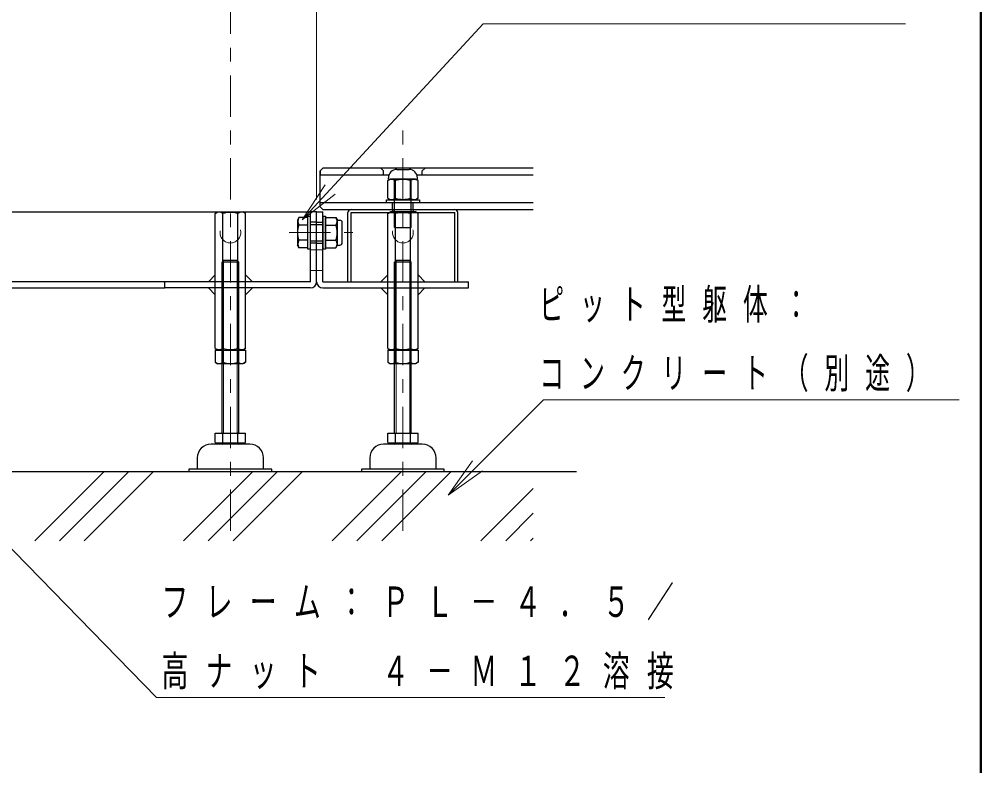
# Model space of a CAD drawing. Units: millimetres on the paper. Extents: x -385 to 0, y -594 to 267.
# Drawn here: x -69.7 to 0, y 102 to 156 of the extents above; entities that cross this region are included whole.
import ezdxf

# ---------------------------------------------------------------- set-up
doc = ezdxf.new("R2010")
doc.units = ezdxf.units.MM
doc.linetypes.add('USER1', pattern=[4.5, 2.5, -2])
doc.linetypes.add('USER2', pattern=[6, 3, -1, 1, -1])
doc.layers.add('1_10', color=7, linetype='Continuous', lineweight=25)
doc.layers.add('NAKAMURA図枠', color=7, linetype='Continuous', lineweight=13)
doc.styles.add('ＭＳ ゴシック', font='')
doc.styles.get('ＭＳ ゴシック').set_extended_font_data('MS Gothic')

msp = doc.modelspace()

# ---------------------------------------------------------------- linework, layer by layer
at = {"layer": '1_10', "lineweight": 13}
for p, q in [((-48.118, 142.974), (-48.118, 199.576)), ((-49.177, 141.491), (-47.508, 144.033)), ((-49.177, 141.491), (-47.141, 143.694)), ((-46.774, 143.355), (-49.177, 141.491)), ((-38.583, 121.558), (-36.815, 124.033)), ((-38.583, 121.558), (-36.461, 123.679)), ((-36.108, 123.326), (-38.583, 121.558)), ((-68.545, 118.244), (-63.545, 123.244)), ((-66.749, 118.244), (-61.749, 123.244)), ((-64.953, 118.244), (-59.953, 123.244)), ((-57.769, 118.244), (-52.769, 123.244)), ((-55.973, 118.244), (-50.973, 123.244)), ((-54.177, 118.244), (-49.177, 123.244)), ((-46.993, 118.244), (-41.993, 123.244)), ((-45.196, 118.244), (-40.196, 123.244)), ((-43.4, 118.244), (-38.4, 123.244)), ((-36.216, 118.244), (-32.425, 122.035)), ((-34.42, 118.244), (-32.425, 120.239)), ((-32.624, 118.244), (-32.425, 118.443))]:
    msp.add_line(p, q, dxfattribs=at)
at = {"layer": '1_10', "linetype": 'USER2', "lineweight": 13}
for p, q in [((-54.368, 118.957), (-54.368, 171.044)), ((-41.868, 118.957), (-41.868, 148.576)), ((-50.114, 140.564), (-45.493, 140.564))]:
    msp.add_line(p, q, dxfattribs=at)
at = {"layer": '1_10', "color": 40}
for p, q in [((-47.668, 145.244), (-47.868, 145.044)), ((-47.668, 145.244), (-47.868, 145.044)), ((-47.868, 142.444), (-47.868, 145.044)), ((-47.868, 145.044), (-47.868, 144.744)), ((-32.425, 145.244), (-47.668, 145.244)), ((-36.068, 145.244), (-47.668, 145.244)), ((-43.268, 145.044), (-43.468, 145.244)), ((-43.268, 144.744), (-43.268, 145.044)), ((-40.468, 145.044), (-40.268, 145.244)), ((-40.468, 144.744), (-40.468, 145.044)), ((-47.868, 144.744), (-42.884, 144.744)), ((-40.852, 144.744), (-32.425, 144.744)), ((-47.868, 142.744), (-32.425, 142.744)), ((-47.868, 142.444), (-47.668, 142.244)), ((-47.868, 142.444), (-47.668, 142.244)), ((-47.668, 142.244), (-32.425, 142.244)), ((-42.618, 142.244), (-42.618, 142.744)), ((-41.118, 142.244), (-41.118, 142.744))]:
    msp.add_line(p, q, dxfattribs=at)
at = {"layer": '1_10'}
for p, q in [((-42.318, 145.144), (-41.418, 145.144)), ((-42.965, 144.33), (-42.768, 144.444)), ((-42.965, 143.058), (-42.965, 144.33)), ((-42.918, 144.444), (-42.918, 144.544)), ((-42.918, 144.444), (-40.818, 144.444)), ((-40.968, 144.444), (-42.768, 144.444)), ((-42.468, 140.944), (-42.468, 144.444)), ((-42.416, 143.058), (-42.416, 144.33)), ((-41.319, 143.058), (-41.319, 144.33)), ((-41.268, 140.944), (-41.268, 144.444)), ((-40.771, 144.33), (-40.968, 144.444)), ((-40.818, 144.444), (-40.818, 144.544)), ((-40.771, 143.058), (-40.771, 144.33)), ((-43.068, 142.744), (-43.068, 142.944)), ((-43.068, 142.944), (-40.668, 142.944)), ((-42.965, 143.058), (-42.768, 142.944)), ((-40.968, 142.944), (-42.768, 142.944)), ((-40.771, 143.058), (-40.968, 142.944)), ((-40.668, 142.944), (-40.668, 142.744)), ((-45.618, 142.244), (-38.118, 142.244)), ((-43.068, 142.744), (-40.668, 142.744)), ((-42.618, 142.244), (-42.618, 142.014)), ((-41.118, 142.244), (-41.118, 142.014)), ((-55.465, 141.95), (-55.268, 142.064)), ((-55.465, 132.178), (-55.465, 141.95)), ((-55.268, 142.064), (-53.468, 142.064)), ((-54.916, 132.178), (-54.916, 141.95)), ((-53.819, 132.178), (-53.819, 141.95)), ((-53.271, 141.95), (-53.468, 142.064)), ((-53.271, 132.178), (-53.271, 141.95)), ((-49.404, 141.661), (-49.518, 141.464)), ((-49.518, 141.464), (-49.518, 139.664)), ((-48.768, 141.661), (-49.404, 141.661)), ((-48.768, 141.764), (-48.568, 141.764)), ((-48.768, 139.364), (-48.768, 141.764)), ((-48.568, 137.014), (-48.568, 142.064)), ((-48.118, 142.064), (-48.568, 142.064)), ((-48.568, 139.364), (-48.568, 141.764)), ((-48.118, 137.014), (-48.118, 142.064)), ((-48.118, 142.064), (-47.668, 142.064)), ((-48.118, 137.014), (-48.118, 142.064)), ((-47.668, 137.014), (-47.668, 142.064)), ((-47.668, 141.764), (-47.468, 141.764)), ((-47.668, 141.764), (-47.668, 139.364)), ((-47.468, 141.764), (-47.468, 139.364)), ((-47.468, 139.467), (-47.468, 141.661)), ((-47.468, 141.661), (-46.722, 141.661)), ((-46.722, 141.661), (-46.608, 141.464)), ((-46.608, 139.664), (-46.608, 141.464)), ((-46.608, 141.464), (-46.438, 141.464)), ((-45.848, 137.014), (-45.848, 142.014)), ((-45.618, 137.014), (-45.618, 142.014)), ((-45.618, 142.014), (-38.118, 142.014)), ((-42.965, 141.95), (-42.768, 142.064)), ((-42.965, 132.178), (-42.965, 141.95)), ((-40.968, 142.064), (-42.768, 142.064)), ((-42.416, 132.178), (-42.416, 141.95)), ((-41.319, 132.178), (-41.319, 141.95)), ((-40.771, 141.95), (-40.968, 142.064)), ((-40.771, 132.178), (-40.771, 141.95)), ((-38.118, 137.014), (-38.118, 142.014)), ((-37.888, 137.014), (-37.888, 142.014)), ((-48.768, 141.113), (-49.404, 141.113)), ((-48.118, 141.314), (-48.568, 141.314)), ((-48.568, 141.164), (-47.668, 141.164)), ((-48.118, 141.314), (-47.668, 141.314)), ((-47.468, 141.113), (-46.722, 141.113)), ((-46.268, 139.834), (-46.268, 141.294)), ((-46.268, 139.964), (-46.268, 141.164)), ((-42.468, 140.944), (-41.268, 140.944)), ((-49.404, 139.467), (-49.518, 139.664)), ((-48.768, 140.016), (-49.404, 140.016)), ((-48.768, 139.467), (-49.404, 139.467)), ((-48.568, 139.364), (-48.768, 139.364)), ((-48.568, 139.964), (-47.668, 139.964)), ((-48.118, 139.814), (-48.568, 139.814)), ((-48.118, 139.814), (-47.668, 139.814)), ((-47.468, 139.364), (-47.668, 139.364)), ((-47.468, 140.016), (-46.722, 140.016)), ((-47.468, 139.467), (-46.722, 139.467)), ((-46.722, 139.467), (-46.608, 139.664)), ((-46.608, 139.664), (-46.438, 139.664)), ((-55.465, 137.514), (-55.965, 137.014)), ((-53.271, 137.514), (-52.771, 137.014)), ((-42.965, 137.514), (-43.465, 137.014)), ((-40.771, 137.514), (-40.271, 137.014)), ((-59.118, 136.564), (-59.118, 137.014)), ((-48.568, 137.014), (-59.118, 137.014)), ((-48.568, 136.564), (-59.118, 136.564)), ((-55.465, 136.064), (-55.965, 136.564)), ((-55.468, 136.564), (-55.468, 137.014)), ((-53.271, 136.064), (-52.771, 136.564)), ((-53.268, 136.564), (-53.268, 137.014)), ((-47.668, 137.014), (-37.118, 137.014)), ((-47.668, 136.564), (-37.118, 136.564)), ((-45.848, 137.014), (-45.618, 137.014)), ((-42.965, 136.064), (-43.465, 136.564)), ((-42.968, 136.564), (-42.968, 137.014)), ((-40.771, 136.064), (-40.271, 136.564)), ((-40.768, 136.564), (-40.768, 137.014)), ((-38.118, 137.014), (-37.888, 137.014)), ((-37.118, 136.564), (-37.118, 137.014)), ((-55.465, 132.178), (-55.268, 132.064)), ((-55.465, 132.064), (-55.465, 131.178)), ((-55.465, 132.064), (-53.271, 132.064)), ((-55.268, 132.064), (-53.468, 132.064)), ((-54.916, 132.064), (-54.916, 131.178)), ((-53.819, 132.064), (-53.819, 131.178)), ((-53.271, 132.178), (-53.468, 132.064)), ((-53.271, 132.064), (-53.271, 131.178)), ((-42.965, 132.178), (-42.768, 132.064)), ((-42.965, 132.064), (-42.965, 131.178)), ((-42.965, 132.064), (-40.771, 132.064)), ((-40.968, 132.064), (-42.768, 132.064)), ((-42.416, 132.064), (-42.416, 131.178)), ((-41.319, 132.064), (-41.319, 131.178)), ((-40.771, 132.178), (-40.968, 132.064)), ((-40.771, 132.064), (-40.771, 131.178)), ((-55.465, 131.178), (-55.268, 131.064)), ((-53.468, 131.064), (-55.268, 131.064)), ((-53.271, 131.178), (-53.468, 131.064)), ((-42.965, 131.178), (-42.768, 131.064)), ((-40.968, 131.064), (-42.768, 131.064)), ((-40.771, 131.178), (-40.968, 131.064)), ((-29.299, 123.244), (-148.918, 123.244))]:
    msp.add_line(p, q, dxfattribs=at)
at = {"layer": '1_10', "color": 60}
for p, q in [((-147.668, 142.064), (-48.568, 142.064)), ((-59.118, 137.014), (-137.118, 137.014)), ((-137.118, 136.564), (-59.118, 136.564))]:
    msp.add_line(p, q, dxfattribs=at)
at = {"layer": '1_10', "linetype": 'USER1', "lineweight": 13}
for p, q in [((-48.118, 139.314), (-48.568, 139.314)), ((-48.118, 139.314), (-47.668, 139.314)), ((-48.118, 137.814), (-48.568, 137.814)), ((-48.118, 137.814), (-47.668, 137.814))]:
    msp.add_line(p, q, dxfattribs=at)
at = {"layer": '1_10', "color": 4}
for p, q in [((-54.861, 138.544), (-54.968, 138.437)), ((-53.768, 138.437), (-54.968, 138.437)), ((-54.968, 126.044), (-54.968, 138.437)), ((-53.875, 138.544), (-54.861, 138.544)), ((-53.768, 138.437), (-53.875, 138.544)), ((-53.768, 126.044), (-53.768, 138.437)), ((-42.361, 138.544), (-42.468, 138.437)), ((-41.268, 138.437), (-42.468, 138.437)), ((-42.468, 126.044), (-42.468, 138.437)), ((-41.375, 138.544), (-42.361, 138.544)), ((-41.268, 138.437), (-41.375, 138.544)), ((-41.268, 126.044), (-41.268, 138.437)), ((-55.465, 126.044), (-53.271, 126.044)), ((-55.465, 125.368), (-55.465, 126.044)), ((-54.968, 126.044), (-54.861, 126.044)), ((-54.916, 125.368), (-54.916, 126.044)), ((-53.768, 126.044), (-53.875, 126.044)), ((-53.819, 125.368), (-53.819, 126.044)), ((-53.271, 125.368), (-53.271, 126.044)), ((-42.965, 126.044), (-40.771, 126.044)), ((-42.965, 125.368), (-42.965, 126.044)), ((-42.468, 126.044), (-42.361, 126.044)), ((-42.416, 125.368), (-42.416, 126.044)), ((-41.268, 126.044), (-41.375, 126.044)), ((-41.319, 125.368), (-41.319, 126.044)), ((-40.771, 125.368), (-40.771, 126.044)), ((-52.968, 125.244), (-55.768, 125.244)), ((-55.465, 125.368), (-54.968, 125.244)), ((-53.768, 125.244), (-53.271, 125.368)), ((-40.468, 125.244), (-43.268, 125.244)), ((-42.965, 125.368), (-42.468, 125.244)), ((-41.268, 125.244), (-40.771, 125.368)), ((-56.768, 124.244), (-56.768, 123.444)), ((-51.968, 123.444), (-51.968, 124.244)), ((-44.268, 124.244), (-44.268, 123.444)), ((-39.468, 123.444), (-39.468, 124.244)), ((-51.368, 123.444), (-57.368, 123.444)), ((-57.368, 123.444), (-57.368, 123.244)), ((-51.368, 123.244), (-51.368, 123.444)), ((-38.868, 123.444), (-44.868, 123.444)), ((-44.868, 123.444), (-44.868, 123.244)), ((-38.868, 123.244), (-38.868, 123.444)), ((-51.368, 123.244), (-57.368, 123.244)), ((-38.868, 123.244), (-44.868, 123.244))]:
    msp.add_line(p, q, dxfattribs=at)
at = {"layer": '1_10', "color": 4, "lineweight": 13}
for p, q in [((-54.861, 126.044), (-54.861, 138.544)), ((-53.875, 126.044), (-53.875, 138.544)), ((-42.361, 126.044), (-42.361, 138.544)), ((-41.375, 126.044), (-41.375, 138.544))]:
    msp.add_line(p, q, dxfattribs=at)
at = {"layer": '1_10', "lineweight": 13}
for points in [[(-49.177, 141.491), (-36.064, 155.68), (-5.45, 155.68)], [(-88.764, 136.652), (-59.721, 106.906), (-22.903, 106.906)], [(-38.583, 121.558), (-31.686, 128.455), (-1.569, 128.455)]]:
    msp.add_lwpolyline(points, dxfattribs=at)
at = {"layer": '1_10', "color": 4}
for points in [[(-55.465, 125.368), (-55.375, 125.348), (-55.284, 125.336), (-55.193, 125.331), (-55.101, 125.336), (-55.008, 125.348), (-54.916, 125.368)], [(-54.916, 125.368), (-54.68, 125.344), (-54.442, 125.332), (-54.201, 125.335), (-53.96, 125.352), (-53.819, 125.368)], [(-53.819, 125.368), (-53.729, 125.348), (-53.638, 125.336), (-53.548, 125.331), (-53.455, 125.336), (-53.363, 125.348), (-53.271, 125.368)], [(-42.965, 125.368), (-42.875, 125.348), (-42.784, 125.336), (-42.693, 125.331), (-42.601, 125.336), (-42.508, 125.348), (-42.416, 125.368)], [(-42.416, 125.368), (-42.18, 125.344), (-41.942, 125.332), (-41.701, 125.335), (-41.46, 125.352), (-41.319, 125.368)], [(-41.319, 125.368), (-41.229, 125.348), (-41.138, 125.336), (-41.048, 125.331), (-40.955, 125.336), (-40.863, 125.348), (-40.771, 125.368)]]:
    msp.add_lwpolyline(points, dxfattribs=at)
at = {"layer": '1_10', "color": 60, "linetype": 'USER1', "lineweight": 13}
msp.add_circle((-54.368, 140.564), 0.75, dxfattribs=at)
at = {"layer": '1_10', "linetype": 'USER1', "lineweight": 13}
msp.add_circle((-41.868, 140.564), 0.75, dxfattribs=at)
at = {"layer": '1_10'}
for centre, radius, start, end in [((-42.318, 144.544), 0.6, 90, 180), ((-41.418, 144.544), 0.6, 0, 90), ((-42.691, 143.93), 0.486, 55.61586, 124.38414), ((-41.868, 142.6), 1.815, 72.41211, 107.58789), ((-41.045, 143.93), 0.486, 55.61586, 124.38414), ((-42.691, 143.459), 0.486, 235.61587, 304.38414), ((-41.868, 144.788), 1.815, 252.41211, 287.58789), ((-41.045, 143.459), 0.486, 235.61587, 304.38414), ((-45.618, 142.014), 0.23, 90, 180), ((-38.118, 142.014), 0.23, 0, 90), ((-55.191, 141.55), 0.486, 55.61586, 124.38414), ((-54.368, 140.22), 1.815, 72.41211, 107.58789), ((-53.545, 141.55), 0.486, 55.61586, 124.38414), ((-48.929, 141.387), 0.548, 150.00001, 209.99999), ((-47.122, 141.387), 0.486, 325.61586, 34.38414), ((-46.438, 141.294), 0.17, 0, 90), ((-42.691, 141.55), 0.486, 55.61586, 124.38414), ((-41.868, 140.22), 1.815, 72.41211, 107.58789), ((-41.045, 141.55), 0.486, 55.61586, 124.38414), ((-48.138, 140.564), 1.38, 156.57346, 203.42654), ((-48.452, 140.564), 1.815, 342.41211, 17.58789), ((-48.929, 139.741), 0.548, 150.00001, 209.99999), ((-47.122, 139.741), 0.486, 325.61586, 34.38414), ((-46.438, 139.834), 0.17, 270, 0), ((-48.568, 137.014), 0.45, 270, 0), ((-47.668, 137.014), 0.45, 180, 270), ((-55.191, 132.579), 0.486, 235.61587, 304.38414), ((-54.368, 133.908), 1.815, 252.41211, 287.58789), ((-53.545, 132.579), 0.486, 235.61587, 304.38414), ((-42.691, 132.579), 0.486, 235.61587, 304.38414), ((-41.868, 133.908), 1.815, 252.41211, 287.58789), ((-41.045, 132.579), 0.486, 235.61587, 304.38414), ((-55.191, 131.579), 0.486, 235.61587, 304.38414), ((-54.368, 132.908), 1.815, 252.41211, 287.58789), ((-53.545, 131.579), 0.486, 235.61587, 304.38414), ((-42.691, 131.579), 0.486, 235.61587, 304.38414), ((-41.868, 132.908), 1.815, 252.41211, 287.58789), ((-41.045, 131.579), 0.486, 235.61587, 304.38414)]:
    msp.add_arc(centre, radius, start, end, dxfattribs=at)
at = {"layer": '1_10', "color": 4}
for centre, start, end in [((-55.768, 124.244), 90, 180), ((-52.968, 124.244), 0, 90), ((-43.268, 124.244), 90, 180), ((-40.468, 124.244), 0, 90)]:
    msp.add_arc(centre, 1, start, end, dxfattribs=at)
at = {"layer": 'NAKAMURA図枠', "lineweight": 50}
msp.add_line((0, 0), (0, 267), dxfattribs=at)

# ---------------------------------------------------------------- texts
at = {"layer": '1_10', "char_height": 2.199, "attachment_point": 4, "style": 'ＭＳ ゴシック'}
for s, insert in [('\\T1.64;\\W0.6;ピット型躯体：', (-31.986, 135.255)), ('\\T1.64;\\W0.6;コンクリート（別途）', (-31.986, 130.255)), ('\\T1.64;\\W0.65;フレーム：ＰＬ－４．５／', (-59.362, 113.706)), ('\\T1.64;\\W0.65;高ナット\u3000４－Ｍ１２溶接', (-59.362, 108.706))]:
    msp.add_mtext(s, dxfattribs=dict(at, insert=insert))

doc.saveas('drawing.dxf')
